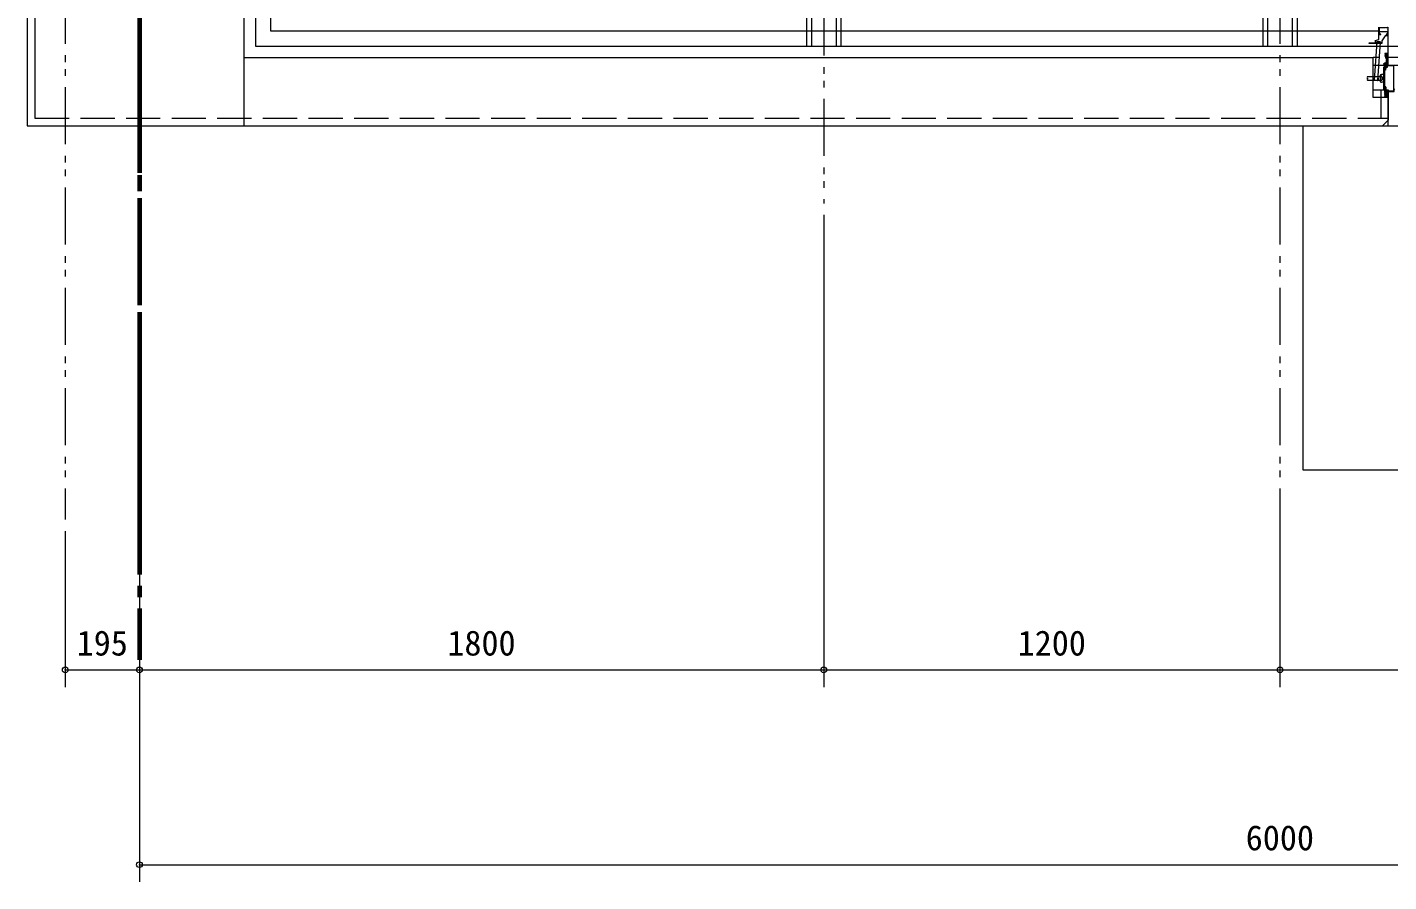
# Model space of a CAD drawing. Units: millimetres at full size, sheet at 1:30. Extents: x -16828 to 149130, y 47892 to 100313.
# Drawn here: x -6110 to -2529, y 48667 to 50915 of the extents above; entities that cross this region are included whole.
import ezdxf
from ezdxf.enums import TextEntityAlignment as Align

# ---------------------------------------------------------------- set-up
doc = ezdxf.new("R2010")
doc.units = ezdxf.units.MM
doc.header["$LTSCALE"] = 30
doc.header["$PDMODE"] = 32
doc.header["$PDSIZE"] = 15
for name, pattern in [('CHAIN2', [12, 9, -1, 1, -1]), ('DASHED1', [1.8, 1.2, -0.6]), ('DASHED3', [4, 3, -1]), ('DOUBLE_CHAIN1', [8.8, 5, -1, 0.6, -0.6, 0.6, -1])]:
    doc.linetypes.add(name, pattern=pattern)
for name, color, linetype, lineweight in [('0-0', 7, 'CHAIN2', 15), ('0-1', 7, 'Continuous', 15), ('2-0_通芯', 7, 'DOUBLE_CHAIN1', 15), ('2-1_躯体', 7, 'Continuous', 15), ('2-2_間仕切り芯', 7, 'DOUBLE_CHAIN1', 15), ('2-3_間仕切り', 7, 'Continuous', 15), ('2-A_建具', 7, 'Continuous', 15), ('9-6_無題7', 7, 'Continuous', 15)]:
    doc.layers.add(name, color=color, linetype=linetype, lineweight=lineweight)
doc.styles.add('ＭＳ ゴシック', font='')
doc.styles.get('ＭＳ ゴシック').set_extended_font_data('MS Gothic')

msp = doc.modelspace()

# ---------------------------------------------------------------- linework, layer by layer
at = {"layer": '0-0', "color": 1, "lineweight": 60}
msp.add_line((-5815.04, 68105.86), (-5815.04, 49250.86), dxfattribs=at)
at = {"layer": '0-1'}
for p, q in [((-6110.04, 63845.86), (-6110.04, 50655.86)), ((-5540.04, 50835.86), (-2570.04, 50835.86)), ((-2570.04, 50750.86), (-2530.04, 50750.86)), ((-2530.04, 50750.86), (-2530.04, 50670.86)), ((-6110.04, 50655.86), (31079.96, 50655.86)), ((-2545.04, 50655.86), (-2530.04, 50670.86))]:
    msp.add_line(p, q, dxfattribs=at)
at = {"layer": '0-1', "linetype": 'DASHED3'}
for p, q in [((-6090.04, 63825.86), (-6090.04, 50675.86)), ((-2550.04, 50750.86), (-2550.04, 50675.86)), ((-6090.04, 50675.86), (-2550.04, 50675.86))]:
    msp.add_line(p, q, dxfattribs=at)
at = {"layer": '0-1', "linetype": 'DASHED1'}
msp.add_line((-1260.04, 50835.86), (-2570.04, 50835.86), dxfattribs=at)
at = {"layer": '0-1'}
for points in [[(-6110.04, 51225.86), (-5540.04, 51225.86), (-5540.04, 50655.86)], [(-2755.04, 50655.86), (-2755.04, 49750.86), (-1055.04, 49750.86)]]:
    msp.add_lwpolyline(points, dxfattribs=at)
at = {"layer": '2-0_通芯', "color": 1, "lineweight": 60}
msp.add_line((-5815.04, 68105.86), (-5815.04, 49619.89), dxfattribs=at)
at = {"layer": '2-0_通芯'}
msp.add_line((-6010.04, 64749.43), (-6010.04, 49619.89), dxfattribs=at)
at = {"layer": '2-1_躯体'}
for p, q in [((-6110.04, 56330.86), (-6110.04, 50655.86)), ((-5540.04, 51225.86), (-5540.04, 50655.86)), ((-5540.04, 50835.86), (-2570.04, 50835.86)), ((-2570.04, 50730.86), (-2570.04, 50835.86)), ((-2530.04, 50730.86), (-2570.04, 50730.86))]:
    msp.add_line(p, q, dxfattribs=at)
at = {"layer": '2-1_躯体', "linetype": 'DASHED3'}
for p, q in [((-6090.04, 56330.86), (-6090.04, 50675.86)), ((-6090.04, 50675.86), (-2530.04, 50675.86))]:
    msp.add_line(p, q, dxfattribs=at)
at = {"layer": '2-1_躯体'}
msp.add_lwpolyline([(-6110.04, 50655.86), (-2530.04, 50655.86), (-2530.04, 50730.86)], dxfattribs=at)
at = {"layer": '2-2_間仕切り芯'}
for p, q in [((-2815.04, 64749.43), (-2815.04, 49619.89)), ((-4015.04, 53630.65), (-4015.04, 50451.34))]:
    msp.add_line(p, q, dxfattribs=at)
at = {"layer": '2-3_間仕切り'}
for p, q in [((-4060.04, 51010.86), (-4060.04, 50865.86)), ((-4047.54, 51010.86), (-4047.54, 50865.86)), ((-3982.54, 51010.86), (-3982.54, 50865.86)), ((-3970.04, 51010.86), (-3970.04, 50865.86)), ((-2860.04, 51010.86), (-2860.04, 50865.86)), ((-2847.54, 51010.86), (-2847.54, 50865.86)), ((-2782.54, 51010.86), (-2782.54, 50865.86)), ((-2770.04, 51010.86), (-2770.04, 50865.86)), ((-5470.04, 50905.86), (-2555.04, 50905.86))]:
    msp.add_line(p, q, dxfattribs=at)
for points in [[(-5900.04, 55195.86), (-5900.04, 51255.86), (-5510.04, 51255.86), (-5510.04, 50865.86), (-120.04, 50865.86)], [(-5860.04, 51295.86), (-5470.04, 51295.86), (-5470.04, 50905.86)]]:
    msp.add_lwpolyline(points, dxfattribs=at)
at = {"layer": '2-A_建具'}
for p, q in [((-2555.04, 50882.91), (-2555.04, 50915.36)), ((-2555.04, 50895.91), (-2550.24, 50895.91)), ((-2554.54, 50895.86), (-2550.79, 50895.86)), ((-2553.04, 50898.81), (-2553.04, 50904.41)), ((-2553.04, 50904.41), (-2532.04, 50904.41)), ((-2551.54, 50897.31), (-2553.04, 50898.81)), ((-2550.24, 50897.31), (-2551.54, 50897.31)), ((-2533.54, 50897.31), (-2534.84, 50897.31)), ((-2534.84, 50895.91), (-2532.04, 50895.91)), ((-2534.29, 50895.86), (-2532.04, 50895.86)), ((-2532.04, 50898.81), (-2533.54, 50897.31)), ((-2532.04, 50904.41), (-2532.04, 50898.81)), ((-2532.04, 50895.91), (-2532.04, 50892.41)), ((-2531.54, 50895.36), (-2531.54, 50846.19)), ((-2580.04, 50874.71), (-2547.04, 50874.71)), ((-2580.04, 50872.41), (-2580.04, 50874.71)), ((-2547.04, 50872.41), (-2580.04, 50872.41)), ((-2577.39, 50872.41), (-2577.39, 50874.71)), ((-2572.89, 50872.41), (-2572.89, 50874.71)), ((-2566.53, 50776.16), (-2559.73, 50876.96)), ((-2565.04, 50880.23), (-2555.04, 50882.91)), ((-2565.04, 50880.23), (-2565.04, 50874.71)), ((-2559.73, 50876.96), (-2558.67, 50877.89)), ((-2559.73, 50876.96), (-2550.75, 50876.36)), ((-2557.55, 50775.56), (-2550.75, 50876.36)), ((-2547.04, 50879.56), (-2547.04, 50872.41)), ((-2538.84, 50865.66), (-2539.04, 50865.86)), ((-2541.77, 50816.51), (-2542.25, 50817.53)), ((-2535.71, 50820.01), (-2541.77, 50816.51)), ((-2538.16, 50817.25), (-2540.62, 50821.51)), ((-2536.68, 50818.64), (-2540.1, 50816.67)), ((-2539.71, 50815.98), (-2536.63, 50818.57)), ((-2538.56, 50817.55), (-2539.62, 50816.59)), ((-2539.36, 50815.38), (-2536.28, 50817.96)), ((-2536.85, 50818.19), (-2539.27, 50815.98)), ((-2539.23, 50815.91), (-2536.81, 50818.11)), ((-2536.5, 50817.58), (-2538.92, 50815.38)), ((-2536.99, 50818.69), (-2536.89, 50818.52)), ((-2536.63, 50818.57), (-2536.85, 50818.19)), ((-2536.81, 50818.11), (-2536.85, 50818.19)), ((-2536.37, 50818.11), (-2536.81, 50818.11)), ((-2536.68, 50818.64), (-2536.63, 50818.57)), ((-2536.28, 50817.96), (-2536.5, 50817.58)), ((-2536.46, 50817.51), (-2536.5, 50817.58)), ((-2536.02, 50817.51), (-2536.46, 50817.51)), ((-2536.37, 50818.11), (-2536.28, 50817.96)), ((-2535.71, 50820.01), (-2536.35, 50820.93)), ((-2535.24, 50844.11), (-2535.1, 50844.11)), ((-2535.1, 50841.81), (-2535.24, 50841.81)), ((-2534.34, 50844.58), (-2534.25, 50844.66)), ((-2534.25, 50841.26), (-2534.34, 50841.35)), ((-2533.46, 50844.8), (-2533.34, 50844.75)), ((-2533.34, 50841.17), (-2533.46, 50841.12)), ((-2532.69, 50844.55), (-2532.54, 50844.54)), ((-2532.54, 50841.39), (-2532.69, 50841.37)), ((-2531.72, 50843.36), (-2531.76, 50843.21)), ((-2531.76, 50842.71), (-2531.72, 50842.56)), ((-2585.04, 50785.36), (-2546.84, 50785.36)), ((-2570.04, 50815.86), (-1260.04, 50815.86)), ((-2551.34, 50787.86), (-2551.34, 50773.86)), ((-2542.34, 50790.86), (-2548.34, 50790.86)), ((-2546.84, 50785.36), (-2545.84, 50784.36)), ((-2546.84, 50785.36), (-2546.84, 50776.36)), ((-2542.34, 50810.36), (-2542.34, 50751.36)), ((-2540.04, 50810.36), (-2542.34, 50810.36)), ((-2539.97, 50804.25), (-2542.27, 50803.32)), ((-2540.06, 50816.59), (-2539.62, 50816.59)), ((-2540.04, 50815.86), (-2540.04, 50807.36)), ((-2540.04, 50810.36), (-2540.04, 50751.36)), ((-2539.99, 50816.96), (-2539.89, 50816.79)), ((-2538.47, 50804.86), (-2539.97, 50804.25)), ((-2536.79, 50803.06), (-2539.97, 50801.77)), ((-2539.71, 50815.98), (-2539.27, 50815.98)), ((-2539.58, 50816.51), (-2539.62, 50816.59)), ((-2539.45, 50815.53), (-2539.36, 50815.38)), ((-2539.36, 50815.38), (-2538.92, 50815.38)), ((-2539.23, 50815.91), (-2539.27, 50815.98)), ((-2539.01, 50814.77), (-2538.57, 50814.77)), ((-2538.88, 50815.3), (-2538.92, 50815.38)), ((-2535.67, 50816.9), (-2538.75, 50814.32)), ((-2538.75, 50814.32), (-2538.53, 50814.69)), ((-2538.75, 50814.32), (-2538.66, 50814.16)), ((-2538.66, 50814.16), (-2535.58, 50816.75)), ((-2538.66, 50814.16), (-2538.22, 50814.16)), ((-2538.53, 50814.69), (-2538.57, 50814.77)), ((-2538.53, 50814.69), (-2536.11, 50816.9)), ((-2538.47, 50810.36), (-2538.47, 50804.86)), ((-2536.17, 50810.36), (-2538.47, 50810.36)), ((-2535.32, 50816.29), (-2538.4, 50813.71)), ((-2538.4, 50813.71), (-2538.18, 50814.09)), ((-2538.4, 50813.71), (-2538.31, 50813.56)), ((-2538.31, 50813.56), (-2535.23, 50816.14)), ((-2538.31, 50813.56), (-2537.87, 50813.56)), ((-2535.8, 50816.37), (-2538.22, 50814.16)), ((-2538.18, 50814.09), (-2538.22, 50814.16)), ((-2538.18, 50814.09), (-2535.76, 50816.29)), ((-2534.97, 50815.69), (-2538.05, 50813.1)), ((-2538.05, 50813.1), (-2537.83, 50813.48)), ((-2538.05, 50813.1), (-2537.96, 50812.95)), ((-2537.96, 50812.95), (-2534.88, 50815.54)), ((-2537.96, 50812.95), (-2537.52, 50812.95)), ((-2535.45, 50815.76), (-2537.87, 50813.56)), ((-2537.83, 50813.48), (-2537.87, 50813.56)), ((-2537.83, 50813.48), (-2535.41, 50815.69)), ((-2534.62, 50815.08), (-2537.7, 50812.5)), ((-2537.7, 50812.5), (-2537.48, 50812.88)), ((-2537.7, 50812.5), (-2537.61, 50812.35)), ((-2537.06, 50815.35), (-2537.66, 50816.39)), ((-2537.61, 50812.35), (-2534.53, 50814.93)), ((-2537.61, 50812.35), (-2537.17, 50812.35)), ((-2535.1, 50815.16), (-2537.52, 50812.95)), ((-2537.48, 50812.88), (-2537.52, 50812.95)), ((-2537.48, 50812.88), (-2535.06, 50815.08)), ((-2535.17, 50813.72), (-2537.35, 50811.89)), ((-2537.35, 50811.89), (-2537.13, 50812.27)), ((-2537.35, 50811.89), (-2537.26, 50811.74)), ((-2537.26, 50811.74), (-2535.12, 50813.53)), ((-2537.26, 50811.74), (-2536.82, 50811.74)), ((-2534.75, 50814.55), (-2537.17, 50812.35)), ((-2537.13, 50812.27), (-2537.17, 50812.35)), ((-2537.13, 50812.27), (-2534.71, 50814.48)), ((-2535.08, 50813.33), (-2536.82, 50811.74)), ((-2534.93, 50812.72), (-2536.82, 50811.63)), ((-2536.78, 50811.66), (-2536.82, 50811.74)), ((-2536.82, 50811.63), (-2535.68, 50809.65)), ((-2536.56, 50814.48), (-2533.28, 50808.8)), ((-2536.17, 50803.98), (-2536.17, 50810.36)), ((-2536.11, 50816.9), (-2536.15, 50816.98)), ((-2535.67, 50816.9), (-2536.11, 50816.9)), ((-2535.58, 50816.75), (-2535.8, 50816.37)), ((-2535.76, 50816.29), (-2535.8, 50816.37)), ((-2535.32, 50816.29), (-2535.76, 50816.29)), ((-2535.3, 50810.9), (-2535.71, 50809.72)), ((-2535.68, 50809.65), (-2533.87, 50809.53)), ((-2535.67, 50816.9), (-2535.58, 50816.75)), ((-2535.23, 50816.14), (-2535.45, 50815.76)), ((-2535.41, 50815.69), (-2535.45, 50815.76)), ((-2534.97, 50815.69), (-2535.41, 50815.69)), ((-2535.32, 50816.29), (-2535.23, 50816.14)), ((-2534.49, 50810.91), (-2535.2, 50813.85)), ((-2534.88, 50815.54), (-2535.1, 50815.16)), ((-2535.06, 50815.08), (-2535.1, 50815.16)), ((-2534.62, 50815.08), (-2535.06, 50815.08)), ((-2534.97, 50815.69), (-2534.88, 50815.54)), ((-2534.27, 50814.48), (-2534.76, 50814.06)), ((-2534.53, 50814.93), (-2534.75, 50814.55)), ((-2534.71, 50814.48), (-2534.75, 50814.55)), ((-2534.27, 50814.48), (-2534.71, 50814.48)), ((-2534.67, 50813.91), (-2534.18, 50814.32)), ((-2534.62, 50815.08), (-2534.53, 50814.93)), ((-2534.49, 50810.91), (-2533.87, 50809.53)), ((-2534, 50813.26), (-2534.4, 50813.95)), ((-2534.27, 50814.48), (-2534.18, 50814.32)), ((-2533.96, 50813.28), (-2534.22, 50813.13)), ((-2533.61, 50809.68), (-2533.87, 50809.53)), ((-2533.17, 50811.32), (-2533.79, 50809.99)), ((-2533.79, 50809.99), (-2533.61, 50809.68)), ((-2532.82, 50811.3), (-2533.61, 50809.68)), ((-2585.04, 50776.36), (-2546.84, 50776.36)), ((-2557.55, 50775.56), (-2566.53, 50776.16)), ((-2557.55, 50775.56), (-2558.62, 50774.63)), ((-2542.34, 50770.86), (-2548.34, 50770.86)), ((-2540.04, 50751.36), (-2542.34, 50751.36)), ((-2540.04, 50754.36), (-2540.04, 50746.36)), ((-2540.04, 50736.86), (-2531.04, 50745.86)), ((-2540.04, 50739.86), (-2534.04, 50745.86)), ((-2540.04, 50742.86), (-2537.04, 50745.86)), ((-2540.04, 50745.86), (-2531.04, 50736.86)), ((-2536.79, 50758.67), (-2539.96, 50759.95)), ((-2538.46, 50751.36), (-2538.46, 50756.86)), ((-2536.16, 50751.36), (-2538.46, 50751.36)), ((-2537.04, 50745.86), (-2531.04, 50739.86)), ((-2536.16, 50757.74), (-2536.16, 50751.36)), ((-2534.04, 50745.86), (-2531.04, 50742.86)), ((-2540.04, 50733.86), (-2531.04, 50742.86)), ((-2540.04, 50742.86), (-2531.04, 50733.86)), ((-2540.04, 50739.86), (-2531.04, 50730.86)), ((-2540.04, 50736.86), (-2535.19, 50732.01)), ((-2540.04, 50733.86), (-2539.35, 50733.17)), ((-2538.08, 50732.82), (-2531.04, 50739.86)), ((-2535.74, 50732.17), (-2531.04, 50736.86)), ((-2533.39, 50731.51), (-2531.04, 50733.86))]:
    msp.add_line(p, q, dxfattribs=at)
for points in [[(-2553.47, 50911.5), (-2553.54, 50911.69), (-2553.54, 50913.86)], [(-2553.47, 50901.5), (-2553.54, 50901.69), (-2553.54, 50910.03), (-2553.47, 50910.22)], [(-2553.54, 50897.56), (-2553.54, 50900.03), (-2553.47, 50900.22)], [(-2553.04, 50914.36), (-2549.37, 50914.36), (-2549.18, 50914.29)], [(-2551.32, 50897.15), (-2551.53, 50897.06), (-2553.04, 50897.06)], [(-2547.9, 50914.29), (-2547.71, 50914.36), (-2537.37, 50914.36), (-2537.18, 50914.29)], [(-2532.04, 50892.41), (-2538.04, 50892.41), (-2547.04, 50879.56)], [(-2535.9, 50914.29), (-2535.71, 50914.36), (-2532.04, 50914.36)], [(-2532.04, 50897.06), (-2533.56, 50897.06), (-2533.77, 50897.15)], [(-2531.54, 50913.86), (-2531.54, 50911.69), (-2531.61, 50911.5)], [(-2531.61, 50910.22), (-2531.54, 50910.03), (-2531.54, 50901.69), (-2531.61, 50901.5)], [(-2531.61, 50900.22), (-2531.54, 50900.03), (-2531.54, 50897.56)], [(-2530.04, 50815.86), (-2530.04, 50915.36), (-2530.54, 50915.86)], [(-2558.67, 50877.89), (-2551.68, 50877.42), (-2550.75, 50876.36)], [(-2535.14, 50831.56), (-2535.14, 50829.16), (-2535.44, 50828.86), (-2535.44, 50820.16), (-2538.35, 50818.48), (-2538.45, 50818.29), (-2538.92, 50818.01), (-2539.14, 50818.02), (-2541.95, 50816.4), (-2540.83, 50814.46), (-2540.04, 50814.46)], [(-2541.7, 50819.28), (-2540.01, 50818.16), (-2538.71, 50818.21)], [(-2537.1, 50818.4), (-2539.8, 50816.13), (-2539.71, 50815.98)], [(-2539.8, 50816.13), (-2539.58, 50816.51), (-2538.22, 50817.75)], [(-2536.37, 50818.11), (-2539.45, 50815.53), (-2539.23, 50815.91)], [(-2536.02, 50817.51), (-2539.1, 50814.92), (-2539.01, 50814.77), (-2535.93, 50817.36)], [(-2539.1, 50814.92), (-2538.88, 50815.3), (-2536.46, 50817.51)], [(-2533.54, 50846.16), (-2537.62, 50846.16), (-2538.14, 50846.46), (-2538.84, 50846.46), (-2538.84, 50844.86), (-2535.94, 50844.86), (-2535.64, 50844.54)], [(-2535.64, 50841.38), (-2535.94, 50841.06), (-2538.84, 50841.06), (-2538.84, 50839.46), (-2537.84, 50839.46), (-2537.84, 50836.46), (-2536.44, 50836.46), (-2536.44, 50836.96), (-2536.84, 50837.53), (-2536.84, 50839.76), (-2531.54, 50839.76), (-2531.54, 50832.36), (-2533.44, 50832.36)], [(-2538.15, 50821.33), (-2538.02, 50819.31), (-2538.71, 50818.21)], [(-2536.02, 50817.51), (-2535.93, 50817.36), (-2536.15, 50816.98), (-2538.57, 50814.77)], [(-2537.89, 50815.86), (-2535.42, 50817.29), (-2534.59, 50815.86)], [(-2535.87, 50839.31), (-2537, 50837.37), (-2536.2, 50837.15), (-2535.29, 50833.76), (-2536.34, 50833.76)], [(-2533.94, 50826.32), (-2533.94, 50833.37), (-2534.94, 50837.11), (-2534.94, 50839.06)], [(-2532.53, 50818.65), (-2532.81, 50817.06), (-2533.94, 50817.06), (-2533.94, 50825.4), (-2534.06, 50825.59), (-2534.06, 50826.14), (-2533.94, 50826.32)], [(-2533.44, 50831.36), (-2531.54, 50831.36), (-2531.54, 50820.36), (-2533.71, 50820.36), (-2533.94, 50817.8)], [(-2532.95, 50817.67), (-2532.67, 50819.26), (-2531.54, 50819.26), (-2531.54, 50815.86)], [(-2545.84, 50784.36), (-2545.84, 50777.36), (-2546.84, 50776.36)], [(-2540.1, 50816.67), (-2540.06, 50816.59), (-2539.68, 50816.91)], [(-2539.54, 50806.86), (-2539.04, 50806.86), (-2538.41, 50807.95), (-2538.41, 50808.56)], [(-2538.94, 50809.16), (-2538.94, 50814.66), (-2516.67, 50814.66), (-2516.67, 50791.86), (-2516.24, 50791.43), (-2516.24, 50770.29), (-2516.67, 50769.86), (-2516.67, 50761.86), (-2516.24, 50761.43), (-2516.24, 50754.79), (-2516.67, 50754.36), (-2516.67, 50750.36), (-2516.24, 50749.93), (-2516.24, 50747.06), (-2538.94, 50747.06), (-2538.94, 50752.56)], [(-2534.44, 50810.81), (-2535.3, 50810.9), (-2536.12, 50812.04)], [(-2533.79, 50809.99), (-2534.75, 50814.04), (-2533.17, 50811.32)], [(-2534.18, 50814.32), (-2534.4, 50813.95), (-2534.59, 50813.77)], [(-2533.96, 50813.28), (-2532.82, 50811.3), (-2533.17, 50811.32)], [(-2558.62, 50774.63), (-2565.6, 50775.1), (-2566.53, 50776.16)], [(-2538.46, 50756.86), (-2539.96, 50757.47), (-2542.26, 50758.4)], [(-2538.41, 50753.16), (-2538.41, 50753.77), (-2539.04, 50754.86), (-2539.54, 50754.86)], [(-2539.54, 50745.86), (-2515.04, 50745.86), (-2515.04, 50751.36), (-2514.04, 50751.36), (-2514.04, 50752.36), (-2515.04, 50752.36)], [(-2530.04, 50745.86), (-2531.04, 50744.86), (-2531.04, 50731.86)]]:
    msp.add_lwpolyline(points, dxfattribs=at)
for centre, radius, start, end in [((-2554.54, 50896.36), 0.5, 180.00001, 269.99999), ((-2553.04, 50913.86), 0.5, 90.00001, 179.99999), ((-2553.04, 50897.56), 0.5, 180.00001, 269.99999), ((-2554.24, 50910.86), 1, 320.28486, 39.71514), ((-2554.24, 50900.86), 1, 320.28486, 39.71514), ((-2550.79, 50896.61), 0.75, 270.00002, 134.41533), ((-2550.24, 50896.61), 0.7, 270, 90), ((-2548.54, 50915.06), 1, 230.28486, 309.71514), ((-2536.54, 50915.06), 1, 230.28486, 309.71514), ((-2534.84, 50896.61), 0.7, 90, 270), ((-2534.29, 50896.61), 0.75, 45.58467, 269.99998), ((-2532.04, 50913.86), 0.5, 0.00001, 89.99999), ((-2532.04, 50897.56), 0.5, 270.00001, 359.99999), ((-2532.04, 50895.36), 0.5, 0.00001, 89.99999), ((-2530.84, 50910.86), 1, 140.28486, 219.71514), ((-2530.84, 50900.86), 1, 140.28486, 219.71514), ((-2560.03, 50872.47), 1.5, 146.14066, 266.14066), ((-2559.93, 50873.97), 1.5, 146.14066, 266.14066), ((-2559.83, 50875.47), 1.5, 86.14066, 266.14066), ((-2541.07, 50818.08), 1.3, 135.88085, 205), ((-2535.54, 50812.72), 9, 104.11915, 135.88085), ((-2540.42, 50816.71), 0.5, 30, 120), ((-2537.42, 50820.19), 1.3, 35, 104.11915), ((-2536.56, 50818.94), 0.5, 120, 210), ((-2536.34, 50833.26), 0.5, 89.99999, 270.00001), ((-2536.34, 50831.56), 1.2, 0.00001, 89.99999), ((-2535.44, 50839.06), 0.5, 0, 150.00001), ((-2535.24, 50844.51), 0.4, 175.90396, 270.00001), ((-2535.24, 50841.41), 0.4, 89.99999, 184.09604), ((-2535.1, 50844.51), 0.4, 270.00007, 315.20724), ((-2535.1, 50841.41), 0.4, 44.79276, 89.99993), ((-2533.54, 50842.96), 1.8, 116.26017, 135.20714), ((-2533.54, 50842.96), 1.8, 224.79286, 243.73983), ((-2533.8, 50844.44), 0.5, 46.86987, 153.13005), ((-2533.8, 50841.48), 0.5, 206.86995, 313.13013), ((-2533.44, 50831.86), 0.5, 89.99999, 270.00001), ((-2533.44, 50817.76), 0.5, 175, 349.99999), ((-2533.54, 50842.96), 3.2, 63.61222, 90.00002), ((-2533.54, 50842.96), 1.8, 61.96927, 83.73983), ((-2533.54, 50842.96), 1.8, 276.26017, 298.03073), ((-2532.31, 50843.82), 0.75, 322.29964, 107.7004), ((-2532.31, 50842.1), 0.75, 252.2996, 37.70036), ((-2532.04, 50818.56), 0.5, 360, 170.00001), ((-2531.94, 50846.19), 0.4, 243.61216, 359.99994), ((-2533.54, 50842.96), 1.8, 351.96925, 8.03075), ((-2581.73, 50783.11), 4, 145.77113, 214.22887), ((-2557.25, 50780.05), 1.5, 326.14066, 86.14066), ((-2551.34, 50785.36), 1.5, 60, 180), ((-2548.34, 50787.86), 3, 90.00155, 180.00122), ((-2549.84, 50785.36), 1.5, 60, 180), ((-2548.34, 50785.36), 1.5, 0, 180), ((-2539.54, 50815.36), 0.5, 90, 180), ((-2539.54, 50807.36), 0.5, 180, 270), ((-2538.64, 50809.16), 0.3, 180, 263.30023), ((-2538.71, 50808.56), 0.3, 0, 83.30023), ((-2537.17, 50803.98), 1, 292.00335, 0), ((-2534.96, 50813.92), 0.248, 30, 197.19096), ((-2581.73, 50778.61), 4, 145.77113, 214.22887), ((-2588.35, 50778.61), 4, 325.77113, 34.22887), ((-2557.45, 50777.05), 1.5, 266.14066, 86.14066), ((-2557.35, 50778.55), 1.5, 326.14066, 86.14066), ((-2548.34, 50773.86), 3, 180.00122, 270.00127), ((-2539.54, 50754.36), 0.5, 90, 180), ((-2539.54, 50746.36), 0.5, 180, 270), ((-2538.64, 50752.56), 0.3, 96.69977, 180), ((-2538.71, 50753.16), 0.3, 276.69977, 0), ((-2537.16, 50757.74), 1, 0, 68.00217)]:
    msp.add_arc(centre, radius, start, end, dxfattribs=at)
at = {"layer": '9-6_無題7'}
for p, q in [((-4015.04, 50421.34), (-4015.04, 49179.49)), ((-5815.04, 49666.46), (-5815.04, 49179.49)), ((-2815.04, 49663.08), (-2815.04, 49179.49)), ((-6010.04, 49589.89), (-6010.04, 49179.49)), ((-6010.04, 49224.49), (-5815.04, 49224.49)), ((-5815.04, 49224.49), (-4015.04, 49224.49)), ((-5815.04, 49220.86), (-5815.04, 48667.08)), ((-4015.04, 49224.49), (-2815.04, 49224.49)), ((-2815.04, 49224.49), (-435.04, 49224.49)), ((-5815.04, 48712.08), (184.96, 48712.08))]:
    msp.add_line(p, q, dxfattribs=at)
for p in [(-6010.04, 49224.49), (-5815.04, 49224.49), (-4015.04, 49224.49), (-2815.04, 49224.49), (-5815.04, 48712.08)]:
    msp.add_point(p, dxfattribs=at)

# ---------------------------------------------------------------- texts
at = {"layer": '9-6_無題7', "style": 'ＭＳ ゴシック'}
for s, p in [('195', (-5980.04, 49242.49)), ('1800', (-5005.04, 49242.49)), ('1200', (-3505.04, 49242.49)), ('6000', (-2905.04, 48730.08))]:
    msp.add_text(s, height=65.98, dxfattribs=at).set_placement(p, align=Align.BOTTOM_LEFT)

doc.saveas('drawing.dxf')
